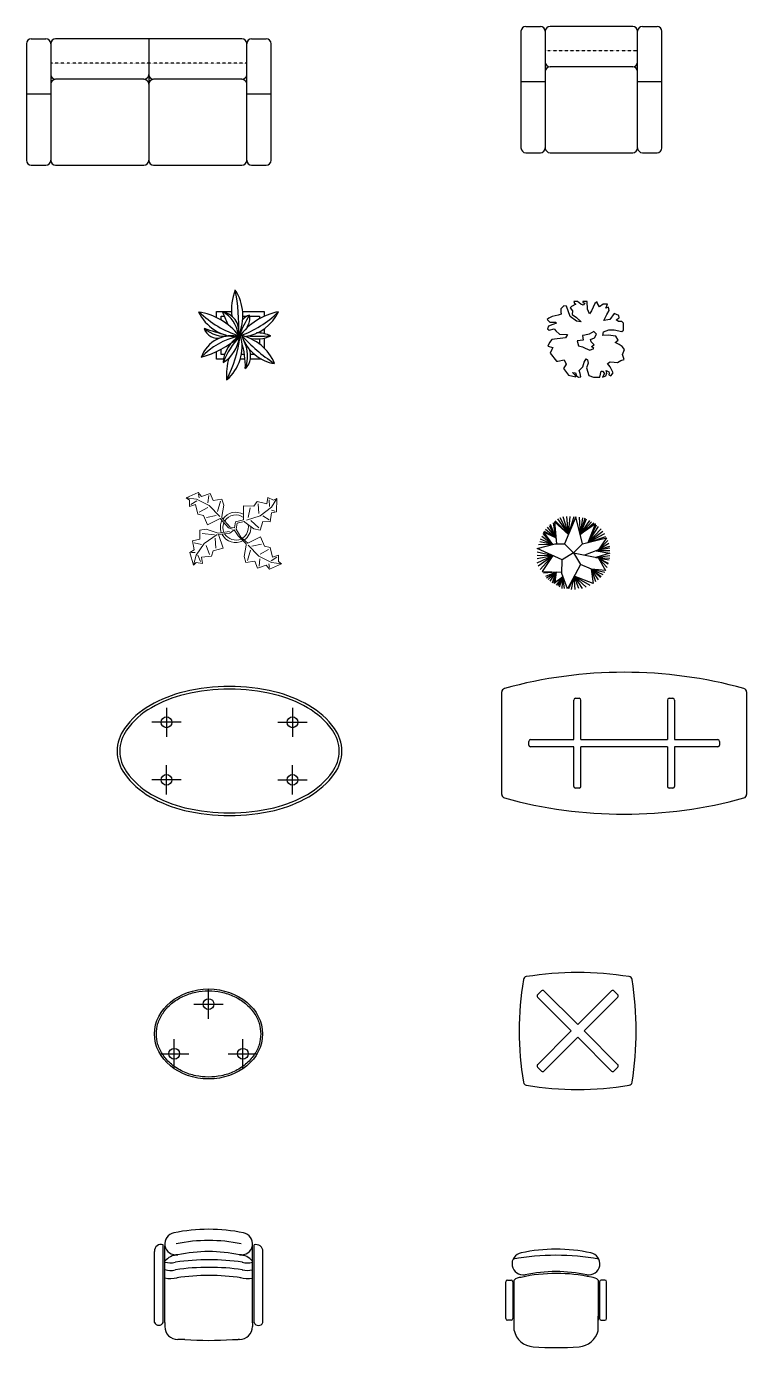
# Model space of a CAD drawing. Header units: millimetres. Extents: x -321 to 437, y 355 to 1091.
# Drawn here: x 37 to 437, y 355 to 1090 of the extents above; entities that cross this region are included whole.
import ezdxf

# ---------------------------------------------------------------- set-up
doc = ezdxf.new("R2010")
doc.units = ezdxf.units.MM
doc.linetypes.add('DOT', pattern=[0.25, 0, -0.25])

msp = doc.modelspace()

# ---------------------------------------------------------------- linework, layer by layer
for p, q in [((311.95, 1087.12), (311.95, 1022.32)), ((314.65, 1089.82), (322.75, 1089.82)), ((325.45, 1087.12), (325.45, 1022.32)), ((374.05, 1089.82), (328.15, 1089.82)), ((376.75, 1022.32), (376.75, 1087.12)), ((379.45, 1089.82), (387.55, 1089.82)), ((390.25, 1022.32), (390.25, 1087.12)), ((37.21, 1080.23), (37.21, 1015.43)), ((39.91, 1082.93), (48.01, 1082.93)), ((50.71, 1080.23), (50.71, 1015.43)), ((156.91, 1082.93), (53.41, 1082.93)), ((105.16, 1082.93), (105.16, 1015.43)), ((159.61, 1015.43), (159.61, 1080.23)), ((162.31, 1082.93), (170.41, 1082.93)), ((173.11, 1015.43), (173.11, 1080.23)), ((374.05, 1067.32), (328.15, 1067.32)), ((102.46, 1060.43), (53.41, 1060.43)), ((156.91, 1060.43), (107.86, 1060.43)), ((311.95, 1059.22), (325.45, 1059.22)), ((376.75, 1059.22), (390.25, 1059.22)), ((37.21, 1052.33), (50.71, 1052.33)), ((159.61, 1052.33), (173.11, 1052.33)), ((314.65, 1019.62), (322.75, 1019.62)), ((328.15, 1019.62), (374.05, 1019.62)), ((379.45, 1019.62), (387.55, 1019.62)), ((39.91, 1012.73), (48.01, 1012.73)), ((53.41, 1012.73), (102.46, 1012.73)), ((107.86, 1012.73), (156.91, 1012.73)), ((162.31, 1012.73), (170.41, 1012.73))]:
    msp.add_line(p, q)
at = {"linetype": 'DOT'}
for p, q in [((376.75, 1076.32), (325.45, 1076.32)), ((105.16, 1069.43), (50.71, 1069.43)), ((159.61, 1069.43), (105.16, 1069.43))]:
    msp.add_line(p, q, dxfattribs=at)
at = {"color": 3}
for p, q in [((334.19, 932.77), (334.11, 931.22)), ((335.72, 934.5), (334.19, 932.77)), ((337.25, 934.24), (335.72, 934.5)), ((339.26, 928.64), (337.25, 934.24)), ((339.99, 934.07), (339.34, 933.47)), ((339.34, 933.47), (340.63, 931.65)), ((342.4, 935.36), (339.99, 934.07)), ((343.45, 936.92), (341.36, 936.92)), ((341.36, 936.92), (341.68, 935.79)), ((341.68, 935.79), (342.4, 935.36)), ((345.22, 935.36), (343.45, 936.92)), ((346.59, 934.85), (345.22, 935.36)), ((348.68, 936.92), (346.27, 936.92)), ((346.27, 936.92), (346.27, 936.4)), ((346.27, 936.4), (347.39, 935.97)), ((347.39, 935.97), (346.59, 934.85)), ((348.92, 932.6), (348.68, 936.92)), ((353.03, 935.88), (351.09, 931.83)), ((354.31, 936.66), (353.03, 935.88)), ((354.4, 935.79), (354.31, 936.66)), ((355.6, 933.98), (354.4, 935.79)), ((357.53, 935.36), (355.6, 933.98)), ((359.95, 935.45), (357.53, 935.36)), ((359.15, 933.29), (359.95, 935.45)), ((360.59, 933.81), (359.15, 933.29)), ((360.92, 931.91), (360.59, 933.81)), ((142.82, 927.99), (142.82, 931.4)), ((142.82, 931.4), (151.12, 931.4)), ((145.48, 926.57), (145.48, 928.75)), ((145.48, 928.75), (147.28, 928.75)), ((157.32, 931.4), (169.36, 931.4)), ((157.44, 928.75), (159.76, 928.75)), ((161.24, 928.75), (166.7, 928.75)), ((166.7, 928.75), (166.7, 927.37)), ((169.36, 931.4), (169.36, 928.71)), ((327.51, 927.69), (326.46, 926.91)), ((326.46, 926.91), (328.07, 925.45)), ((329.36, 928.64), (327.51, 927.69)), ((328.07, 925.45), (331.21, 925.36)), ((332.58, 929.32), (329.36, 928.64)), ((331.21, 925.36), (331.78, 924.93)), ((334.35, 929.84), (332.58, 929.32)), ((334.11, 931.22), (334.35, 929.84)), ((342.88, 926.05), (339.26, 928.64)), ((340.63, 931.65), (340.39, 929.67)), ((340.39, 929.67), (342.88, 927.95)), ((342.88, 927.95), (345.46, 925.7)), ((345.46, 925.7), (342.88, 926.05)), ((350.05, 930.1), (348.92, 932.6)), ((351.09, 931.83), (350.05, 930.1)), ((358.02, 926.31), (359.63, 929.76)), ((361.32, 927), (358.02, 926.31)), ((359.63, 929.76), (360.92, 931.91)), ((363.81, 930.27), (361.32, 927)), ((366.31, 929.15), (363.81, 930.27)), ((364.78, 926.82), (366.47, 927.77)), ((366.07, 925.79), (364.78, 926.82)), ((367.92, 925.87), (366.07, 925.79)), ((366.47, 927.77), (366.31, 929.15)), ((368.96, 924.93), (367.92, 925.87)), ((142.82, 919.81), (142.82, 920.46)), ((166.7, 920.15), (166.7, 919.4)), ((169.36, 921.79), (169.36, 919.02)), ((327.19, 923.2), (326.63, 921.82)), ((326.63, 921.82), (327.59, 921.04)), ((329.6, 924.06), (327.19, 923.2)), ((327.59, 921.04), (330.41, 921.65)), ((331.78, 924.93), (329.6, 924.06)), ((330.41, 921.65), (331.37, 920.53)), ((331.37, 920.53), (333.39, 918.72)), ((333.39, 918.72), (337.73, 918.63)), ((337.73, 918.63), (336.69, 916.82)), ((347.47, 918.29), (346.1, 917.94)), ((346.1, 917.94), (346.43, 915.44)), ((349.81, 918.72), (347.47, 918.29)), ((352.46, 920.18), (349.81, 918.72)), ((353.83, 918.8), (352.46, 920.18)), ((352.87, 916.65), (353.83, 918.8)), ((357.37, 918.03), (357.78, 920.01)), ((360.43, 918.29), (357.37, 918.03)), ((357.78, 920.01), (360.75, 921.22)), ((364.62, 917.68), (360.43, 918.29)), ((360.75, 921.22), (363.73, 921.22)), ((363.73, 921.22), (368, 920.27)), ((368, 920.27), (368.89, 921.04)), ((368.89, 921.04), (368.96, 924.93)), ((142.82, 915.73), (142.82, 916.57)), ((166.7, 916.14), (166.7, 913.31)), ((169.36, 916.56), (169.36, 910.99)), ((327.75, 914.06), (326.79, 912.08)), ((326.79, 912.08), (329.6, 911.39)), ((329.12, 915.87), (327.75, 914.06)), ((329.6, 911.39), (329.04, 910.18)), ((336.69, 916.82), (329.12, 915.87)), ((346.43, 915.44), (343.21, 915.01)), ((343.21, 915.01), (343.85, 912.25)), ((343.85, 912.25), (346.1, 911.64)), ((346.1, 911.64), (347.55, 911.04)), ((347.55, 911.04), (350.13, 909.92)), ((350.13, 909.92), (352.38, 910.87)), ((350.61, 915.87), (352.87, 916.65)), ((351.02, 914.58), (350.61, 915.87)), ((352.54, 912.77), (351.02, 914.58)), ((351.18, 911.99), (352.54, 912.77)), ((352.38, 910.87), (351.18, 911.99)), ((364.22, 914.06), (365.91, 915.35)), ((366.55, 913.02), (364.22, 914.06)), ((365.91, 915.35), (364.62, 917.68)), ((368.16, 911.99), (366.55, 913.02)), ((369.53, 910.18), (368.16, 911.99)), ((142.82, 904.87), (142.82, 909.12)), ((146.69, 904.87), (142.82, 904.87)), ((145.48, 907.52), (145.48, 910.46)), ((147.35, 907.52), (145.48, 907.52)), ((149.44, 904.87), (149.02, 904.87)), ((158.66, 904.87), (156.04, 904.87)), ((158.34, 907.52), (156.67, 907.52)), ((167.89, 904.87), (161.62, 904.87)), ((163.96, 907.52), (161.72, 907.52)), ((329.04, 910.18), (328.23, 908.19)), ((328.23, 908.19), (331.78, 903.71)), ((331.78, 903.71), (332.42, 903.8)), ((332.42, 903.8), (335.88, 904.49)), ((335.88, 904.49), (337.09, 902.07)), ((347.07, 903.19), (348.2, 905.09)), ((348.2, 905.09), (349, 904.57)), ((349, 904.57), (349.32, 902.59)), ((360.03, 902.5), (361.56, 903.45)), ((361.56, 903.45), (363.73, 903.19)), ((365.58, 902.93), (367.52, 904.06)), ((367.52, 904.06), (369.37, 904.75)), ((368.4, 907.42), (369.53, 910.18)), ((369.37, 904.75), (368.4, 907.42)), ((337.09, 902.07), (335.64, 899.66)), ((335.64, 899.66), (338.3, 896.03)), ((338.3, 896.03), (342.48, 895.09)), ((342.24, 895.86), (340.55, 897.5)), ((340.55, 897.5), (342.24, 897.24)), ((342.24, 897.24), (342.88, 895.52)), ((344.25, 898.53), (346.27, 900.69)), ((344.82, 896.98), (344.25, 898.53)), ((345.14, 895.09), (344.82, 896.98)), ((346.27, 900.69), (347.07, 903.19)), ((349.32, 902.59), (348.36, 900)), ((348.36, 900), (349.73, 895.78)), ((355.84, 894.91), (356.57, 898.28)), ((356.57, 898.28), (357.29, 898.28)), ((358.42, 896.9), (357.21, 894.91)), ((357.29, 898.28), (358.42, 896.9)), ((359.15, 895.6), (359.71, 897.07)), ((359.71, 897.07), (359.31, 898.53)), ((359.31, 898.53), (360.75, 897.85)), ((361.48, 900.61), (360.03, 902.5)), ((360.75, 897.85), (360.92, 897.07)), ((360.92, 897.07), (360.84, 896.21)), ((360.84, 896.21), (361.88, 895.52)), ((363.17, 897.24), (361.48, 900.61)), ((361.88, 895.52), (363.17, 897.24)), ((363.73, 903.19), (365.58, 902.93)), ((342.48, 895.09), (342.24, 895.86)), ((342.88, 895.52), (343.85, 894.91)), ((343.85, 894.91), (345.14, 895.09)), ((349.73, 895.78), (352.3, 894.91)), ((352.3, 894.91), (355.84, 894.91)), ((357.21, 894.91), (359.15, 895.6)), ((332.24, 816.12), (338.29, 807.45)), ((333.48, 816.87), (338.29, 807.45)), ((335.27, 817.37), (338.29, 807.45)), ((342.41, 817.33), (336.09, 802.2)), ((338.29, 807.45), (337.44, 817.37)), ((338.29, 807.45), (341.47, 817.37)), ((338.29, 807.45), (339.37, 817.37)), ((346.2, 802.2), (342.41, 817.33)), ((344.33, 817.03), (344.89, 807.45)), ((346.11, 816.7), (344.89, 807.45)), ((347.43, 816.53), (344.89, 807.45)), ((344.89, 807.45), (348.28, 816.12)), ((344.89, 807.45), (350.15, 815.21)), ((329.44, 801.8), (324.34, 807.9)), ((331.39, 805.56), (324.55, 808.69)), ((324.55, 808.69), (329.44, 801.8)), ((324.8, 809.31), (331.39, 805.56)), ((325.66, 810.47), (331.39, 805.56)), ((326.59, 811.55), (331.39, 805.56)), ((327.59, 812.38), (331.39, 805.56)), ((331.39, 805.56), (328.29, 812.96)), ((331.39, 805.56), (330, 813.96)), ((338.29, 807.45), (330.58, 814.39)), ((330.58, 814.39), (331.7, 802.2)), ((330.93, 814.96), (338.29, 807.45)), ((344.89, 807.45), (351.08, 814.54)), ((344.89, 807.45), (352.39, 813.88)), ((353.33, 813.28), (344.89, 807.45)), ((349.37, 803), (353.33, 813.28)), ((349.37, 803), (353.94, 812.72)), ((349.37, 803), (355.11, 811.8)), ((356.42, 810.56), (349.37, 803)), ((357.35, 809.14), (349.37, 803)), ((320.93, 799.67), (331.04, 802.2)), ((329.44, 801.8), (321.78, 801.59)), ((329.44, 801.8), (322.48, 803.33)), ((329.44, 801.8), (322.79, 804.74)), ((329.44, 801.8), (323.56, 806.32)), ((331.04, 802.2), (336.09, 802.2)), ((336.09, 802.2), (341.15, 797.15)), ((341.15, 797.15), (346.2, 802.2)), ((346.2, 802.2), (359.54, 805.55)), ((358.28, 807.73), (349.37, 803)), ((349.37, 803), (359.06, 806.32)), ((359.54, 805.55), (354.95, 798.93)), ((360.22, 804), (354.95, 798.93)), ((360.68, 802.42), (354.95, 798.93)), ((361.07, 800.76), (354.95, 798.93)), ((334.83, 793.36), (320.93, 799.67)), ((320.93, 797.85), (329.72, 795.68)), ((320.93, 795.94), (329.72, 795.68)), ((320.93, 794.12), (329.72, 795.68)), ((320.93, 791.63), (329.72, 795.68)), ((321.55, 789.96), (329.72, 795.68)), ((322.56, 787.97), (329.72, 795.68)), ((329.72, 795.68), (323.8, 786.76)), ((334.57, 785.65), (334.83, 793.36)), ((341.15, 797.15), (334.83, 793.36)), ((341.15, 797.15), (344.94, 790.83)), ((355.11, 794.28), (341.17, 797.11)), ((354.95, 798.93), (347.34, 795.86)), ((361.37, 797.1), (353.54, 794.6)), ((353.54, 794.6), (361.3, 795.69)), ((353.54, 794.6), (361.3, 794.2)), ((353.82, 798.37), (361.37, 797.1)), ((361.23, 798.43), (354.02, 798.35)), ((354.95, 798.93), (361.23, 800.09)), ((355.11, 794.28), (358.85, 787.38)), ((355.11, 794.28), (360.99, 793.29)), ((355.11, 794.28), (360.45, 791.46)), ((360.37, 790.88), (355.11, 794.28)), ((359.83, 789.13), (355.11, 794.28)), ((323.8, 786.76), (334.59, 786.39)), ((331.47, 786.5), (324.42, 785.98)), ((331.47, 786.5), (325.5, 784.15)), ((326.2, 783.4), (331.47, 786.5)), ((327.05, 782.49), (331.47, 786.5)), ((328.14, 781.49), (331.47, 786.5)), ((329.53, 780.58), (331.47, 786.5)), ((331.47, 786.5), (330.15, 780.33)), ((331.47, 786.5), (330.69, 781)), ((344.94, 790.83), (337.77, 777.21)), ((351.08, 788.14), (344.94, 790.83)), ((350.94, 788.2), (352.06, 780.12)), ((358.85, 787.38), (351.08, 788.14)), ((351.08, 788.14), (358.52, 786.56)), ((353.63, 781.16), (351.08, 788.14)), ((351.08, 788.14), (357.35, 785.15)), ((355.11, 782.24), (351.08, 788.14)), ((351.08, 788.14), (356.42, 784.07)), ((356.11, 783.49), (351.08, 788.14)), ((335.22, 783.93), (330.46, 780.25)), ((330.69, 781), (335.22, 783.93)), ((331.62, 779.17), (335.22, 783.93)), ((335.22, 783.93), (332.48, 778.84)), ((333.41, 778.26), (335.22, 783.93)), ((337.77, 777.21), (334.57, 785.65)), ((334.8, 777.43), (335.22, 783.93)), ((336.2, 777.43), (335.22, 783.93)), ((341.5, 784.3), (338.44, 777.26)), ((339.99, 776.93), (341.5, 784.3)), ((352.06, 780.12), (341.5, 784.3)), ((341.5, 784.3), (350.22, 779.17)), ((342.09, 776.93), (341.5, 784.3)), ((341.5, 784.3), (348.21, 778.09)), ((344.1, 777.34), (341.5, 784.3)), ((341.5, 784.3), (345.88, 777.43))]:
    msp.add_line(p, q, dxfattribs=at)
at = {"color": 3, "lineweight": 0}
for p, q in [((132.7, 830.81), (126.04, 827.85)), ((134.53, 828.54), (132.7, 830.81)), ((132.84, 829.82), (133.11, 827.84)), ((139.35, 830.23), (134.53, 828.54)), ((140.89, 826.4), (139.35, 830.23)), ((126.04, 827.85), (131.7, 827.13)), ((126.04, 827.85), (127.73, 826.57)), ((127.73, 826.57), (127.73, 823.04)), ((127.73, 823.04), (131.12, 824.02)), ((131.84, 826.14), (128.58, 824.17)), ((131.12, 824.02), (132.39, 818.64)), ((131.7, 827.13), (138.77, 823.58)), ((138.49, 829.1), (138.06, 824.99)), ((138.77, 823.58), (144.58, 817.36)), ((145.85, 827.1), (140.89, 826.4)), ((145, 825.97), (143.29, 820.17)), ((146.83, 823.7), (145.69, 817.48)), ((146.83, 823.7), (145.85, 827.1)), ((157.76, 823.44), (157.82, 815.53)), ((163.45, 823.16), (157.76, 823.44)), ((165.33, 825.71), (163.45, 823.16)), ((170.72, 824.48), (165.33, 825.71)), ((165.98, 824.45), (166.33, 819.07)), ((173.27, 822.6), (166.98, 817.81)), ((171.33, 827.97), (170.72, 824.48)), ((174.5, 826.41), (171.33, 827.97)), ((172.32, 822.91), (171.97, 826.71)), ((176.4, 827.37), (173.27, 822.6)), ((176.4, 827.37), (174.5, 826.41)), ((176.13, 820.09), (176.4, 827.37)), ((132.39, 818.64), (135.5, 818.07)), ((133.24, 819.77), (137.91, 822.45)), ((135.5, 818.07), (137.75, 812.82)), ((142.57, 818.05), (137.19, 816.79)), ((137.75, 812.82), (144.83, 816.35)), ((144.83, 816.35), (149.47, 811.09)), ((145.78, 816.67), (145.69, 817.48)), ((150.48, 811.46), (145.78, 816.67)), ((157.82, 815.53), (153.36, 814.41)), ((166.98, 817.81), (159.4, 815.36)), ((160.34, 816.81), (161.56, 822.2)), ((166.39, 811.16), (161.93, 815.24)), ((172.05, 815.63), (168.56, 817.82)), ((172.7, 814.37), (173.29, 819.44)), ((175.18, 820.4), (173.28, 821.02)), ((173.29, 819.44), (176.13, 820.09)), ((136.97, 810.37), (133.47, 809.87)), ((133.47, 809.87), (133.47, 804.86)), ((141.65, 807.25), (134.79, 808.06)), ((136.97, 810.37), (143.71, 808.14)), ((150.05, 809.06), (143.71, 808.14)), ((150.29, 808.17), (143.97, 807.36)), ((149.47, 811.09), (151.63, 810.35)), ((152.64, 809.98), (150.29, 808.17)), ((152.78, 811.09), (150.48, 811.46)), ((154.8, 806.66), (152.64, 809.98)), ((153.36, 814.41), (152.78, 811.09)), ((154.22, 813.67), (153.79, 810.35)), ((156.33, 806.02), (153.79, 810.35)), ((158.14, 814.58), (154.22, 813.67)), ((158.46, 814.26), (158.14, 814.58)), ((163.55, 810.51), (158.46, 814.26)), ((163.55, 810.51), (167.04, 809.9)), ((167.04, 809.9), (168.58, 814.66)), ((168.58, 814.66), (172.7, 814.37)), ((133.47, 804.86), (129.46, 803.86)), ((129.46, 803.86), (130.47, 798.86)), ((130.47, 802.86), (134.47, 801.86)), ((131.47, 795.86), (135.97, 802.36)), ((135.97, 802.36), (143.25, 807.34)), ((138.97, 796.36), (136.97, 801.36)), ((141.97, 805.36), (142.47, 799.86)), ((146.48, 799.86), (143.97, 807.36)), ((159.21, 802.25), (154.8, 806.66)), ((156.33, 806.02), (160.16, 802.57)), ((158.16, 795.22), (159.31, 801.44)), ((159.31, 801.44), (159.21, 802.25)), ((167.24, 806.1), (160.16, 802.57)), ((166.23, 795.34), (160.41, 801.49)), ((162.42, 800.87), (167.8, 802.13)), ((169.49, 800.85), (167.24, 806.1)), ((172.61, 800.28), (169.49, 800.85)), ((130.47, 798.86), (127.96, 797.36)), ((127.96, 797.36), (129.96, 790.35)), ((128.96, 797.36), (130.97, 797.36)), ((129.96, 790.35), (131.47, 795.86)), ((132.47, 795.86), (133.97, 792.36)), ((134.47, 794.86), (139.97, 795.36)), ((134.97, 791.35), (134.47, 794.86)), ((139.97, 795.36), (140.97, 798.36)), ((140.97, 798.36), (146.48, 799.86)), ((158.16, 795.22), (159.14, 791.82)), ((160, 792.95), (161.71, 798.75)), ((173.29, 791.79), (166.23, 795.34)), ((166.5, 789.82), (166.93, 793.93)), ((171.75, 799.15), (167.08, 796.47)), ((173.87, 794.9), (172.61, 800.28)), ((173.16, 792.78), (176.41, 794.75)), ((177.27, 795.88), (173.87, 794.9)), ((177.26, 792.35), (177.27, 795.88)), ((129.96, 790.35), (131.47, 791.85)), ((131.47, 791.85), (134.97, 791.35)), ((159.14, 791.82), (164.1, 792.52)), ((164.1, 792.52), (165.65, 788.69)), ((165.65, 788.69), (170.46, 790.38)), ((170.46, 790.38), (172.3, 788.11)), ((172.16, 789.1), (171.88, 791.08)), ((172.3, 788.11), (178.95, 791.07)), ((178.95, 791.07), (173.29, 791.79)), ((178.95, 791.07), (177.26, 792.35))]:
    msp.add_line(p, q, dxfattribs=at)
at = {"color": 0}
for p, q in [((301.29, 662.93), (301.29, 719.89)), ((437.29, 719.89), (437.29, 662.93)), ((341.29, 693.41), (341.29, 715.41)), ((342.29, 716.41), (344.29, 716.41)), ((345.29, 693.41), (345.29, 715.41)), ((393.29, 715.41), (393.29, 693.41)), ((394.29, 716.41), (396.29, 716.41)), ((397.29, 715.41), (397.29, 693.41)), ((115.02, 711.13), (115.02, 694.97)), ((185.02, 711.13), (185.02, 694.97)), ((123.1, 703.05), (106.93, 703.05)), ((176.93, 703.05), (193.1, 703.05)), ((316.29, 690.41), (316.29, 692.41)), ((317.29, 693.41), (341.29, 693.41)), ((345.29, 693.41), (393.29, 693.41)), ((397.29, 693.41), (421.29, 693.41)), ((422.29, 692.41), (422.29, 690.41)), ((341.29, 689.41), (317.29, 689.41)), ((341.29, 667.41), (341.29, 689.41)), ((393.29, 689.41), (345.29, 689.41)), ((345.29, 667.41), (345.29, 689.41)), ((393.29, 689.41), (393.29, 667.41)), ((397.29, 689.41), (397.29, 667.41)), ((421.29, 689.41), (397.29, 689.41)), ((115.02, 662.97), (115.02, 679.13)), ((185.02, 662.97), (185.02, 679.13)), ((123.1, 671.05), (106.93, 671.05)), ((176.93, 671.05), (193.1, 671.05)), ((344.29, 666.41), (342.29, 666.41)), ((396.29, 666.41), (394.29, 666.41)), ((138.39, 538.3), (138.39, 554.47)), ((323.31, 553.75), (321.19, 551.63)), ((343.47, 535.01), (324.73, 553.75)), ((362.21, 553.75), (343.47, 535.01)), ((365.74, 551.63), (363.62, 553.75)), ((130.3, 546.38), (146.47, 546.38)), ((339.93, 531.47), (321.19, 550.21)), ((365.74, 550.21), (347, 531.47)), ((339.93, 531.47), (321.19, 512.73)), ((365.74, 512.73), (347, 531.47)), ((119.33, 510.72), (119.33, 526.89)), ((157.44, 510.72), (157.44, 526.89)), ((343.47, 527.94), (324.73, 509.2)), ((362.21, 509.2), (343.47, 527.94)), ((111.25, 518.8), (127.42, 518.8)), ((149.35, 518.8), (165.52, 518.8)), ((323.31, 509.2), (321.19, 511.32)), ((365.74, 511.32), (363.62, 509.2)), ((113.17, 369.47), (113.17, 412.65)), ((114.07, 376.08), (114.07, 412.09)), ((162.79, 375.95), (162.79, 411.96)), ((163.68, 369.34), (163.68, 412.51)), ((108.3, 369.47), (108.3, 408.97)), ((168.55, 369.33), (168.55, 408.84)), ((303.49, 371.68), (303.49, 392.02)), ((304.47, 393), (306.42, 393)), ((307.4, 392.02), (307.4, 371.68)), ((308.09, 370.74), (308.09, 392.95)), ((354.86, 393), (354.86, 370.71)), ((355.59, 392.02), (355.59, 371.68)), ((358.52, 393), (356.56, 393)), ((359.49, 371.68), (359.49, 392.02)), ((114.07, 369.45), (114.09, 376.01)), ((162.78, 369.31), (162.77, 375.87)), ((114.07, 369.45), (114.07, 367.18)), ((162.78, 369.34), (162.78, 367.18)), ((306.42, 370.71), (304.47, 370.71)), ((308.09, 365.05), (308.09, 372.96)), ((354.86, 364.87), (354.86, 372.88)), ((356.56, 370.71), (358.52, 370.71)), ((125.22, 359.98), (121.27, 359.98)), ((151.68, 359.98), (154.87, 359.98)), ((155.58, 359.98), (154.87, 359.98))]:
    msp.add_line(p, q, dxfattribs=at)
for centre in [(115.02, 703.05), (185.02, 703.05), (115.02, 671.05), (185.02, 671.05), (138.39, 546.38), (119.33, 518.8), (157.44, 518.8)]:
    msp.add_circle(centre, 3, dxfattribs=at)
for centre, start, end in [((314.65, 1087.12), 90, 180), ((322.75, 1087.12), 0, 90), ((328.15, 1087.12), 90, 180), ((374.05, 1087.12), 0, 90), ((379.45, 1087.12), 90, 180), ((387.55, 1087.12), 0, 90), ((39.91, 1080.23), 90, 180), ((48.01, 1080.23), 0, 90), ((53.41, 1080.23), 90, 180), ((156.91, 1080.23), 0, 90), ((162.31, 1080.23), 90, 180), ((170.41, 1080.23), 0, 90), ((328.15, 1070.02), 180, 270), ((328.15, 1064.62), 90, 180), ((374.05, 1070.02), 270, 0), ((374.05, 1064.62), 0, 90), ((53.41, 1063.13), 180, 270), ((53.41, 1057.73), 90, 180), ((102.46, 1063.13), 270, 0), ((102.46, 1057.73), 0, 90), ((107.86, 1063.13), 180, 270), ((107.86, 1057.73), 90, 180), ((156.91, 1063.13), 270, 0), ((156.91, 1057.73), 0, 90), ((314.65, 1022.32), 180, 270), ((322.75, 1022.32), 270, 0), ((328.15, 1022.32), 180, 270), ((374.05, 1022.32), 270, 0), ((379.45, 1022.32), 180, 270), ((387.55, 1022.32), 270, 0), ((39.91, 1015.43), 180, 270), ((48.01, 1015.43), 270, 0), ((53.41, 1015.43), 180, 270), ((102.46, 1015.43), 270, 0), ((107.86, 1015.43), 180, 270), ((156.91, 1015.43), 270, 0), ((162.31, 1015.43), 180, 270), ((170.41, 1015.43), 270, 0)]:
    msp.add_arc(centre, 2.7, start, end)
at = {"color": 3}
for centre, radius, start, end in [((178.71, 932.61), 27.62, 157.20075, 188.14852), ((64.71, 924.26), 90.45, 356.36637, 12.24117), ((130.3, 928.84), 27.13, 336.67216, 32.24001), ((155.04, 941.93), 24.71, 206.03806, 268.07389), ((127.43, 896), 35.5, 38.49128, 81.23253), ((171.44, 970.13), 54.65, 225.53956, 252.84937), ((144.37, 920.46), 10.87, 351.49347, 81.05444), ((97.41, 905.56), 54.99, 20.03106, 27.79583), ((138.1, 916.54), 16.85, 7.29526, 60.57563), ((184.24, 896.04), 35.9, 101.09217, 143.33115), ((198.8, 904.04), 45.37, 146.45691, 161.96731), ((134.87, 975.03), 60.97, 290.09693, 313.9067), ((163.17, 921.93), 7.62, 105.50251, 139.64378), ((155.04, 941.93), 24.71, 277.83203, 334.43275), ((153.47, 927.45), 7.87, 323.52556, 13.36453), ((146.98, 933.8), 16.09, 226.85564, 280.84228), ((176.59, 1034.04), 119.11, 250.06613, 256.14565), ((143.36, 924.32), 7.76, 198.1279, 285.12547), ((133.41, 911.58), 23.61, 309.53376, 16.12089), ((178.71, 932.61), 27.62, 210.54443, 211.71141), ((150.78, 892.39), 26.28, 22.33438, 78.35273), ((224.01, 978.44), 90.36, 221.74299, 237.03479), ((165.11, 898.97), 20.49, 67.18558, 90.04379), ((151.42, 899.64), 18.24, 75.04544, 159.82579), ((163.79, 877.82), 40.74, 102.66139, 136.3709), ((119.56, 958.38), 54.48, 285.70218, 310.93952), ((164.98, 901.71), 18.56, 120.12025, 175.97387), ((136.63, 919.27), 19, 301.15225, 353.92592), ((190.84, 885.2), 47.78, 137.83387, 157.72123), ((92.92, 923.44), 63.07, 331.75857, 354.38525), ((114.38, 900.93), 44.45, 358.4074, 17.42075), ((179.1, 925.67), 23.64, 200.74905, 260.23882), ((140.48, 906.5), 19.56, 339.64119, 26.49185), ((151.92, 906.56), 9.85, 314.46485, 27.95355), ((165.52, 1078.69), 161, 267.97915, 272.57112), ((165.3, 933.95), 17.86, 255.08406, 295.74965), ((184.24, 896.04), 35.9, 164.62284, 184.25899)]:
    msp.add_arc(centre, radius, start, end, dxfattribs=at)
at = {"color": 3, "lineweight": 0}
for centre, radius, start, end in [((153.61, 811.33), 8.67, 153.90816, 198.7983), ((153.47, 811.13), 8.67, 59.8972, 145.62431), ((153.56, 810.84), 7.42, 55.0586, 146.17808), ((153.85, 811.37), 7.47, 159.96993, 201.5906), ((153.63, 811.82), 7.48, 212.528, 292.6289), ((153.43, 811.37), 7.08, 301.3275, 11.8353), ((153.43, 811.37), 8.49, 304.8831, 1.3853), ((153.5, 811.67), 8.7, 208.7286, 297.4188)]:
    msp.add_arc(centre, radius, start, end, dxfattribs=at)
at = {"color": 0}
for centre, radius, start, end in [((369.29, 480.83), 250, 74.56595, 105.43405), ((141.51, 650.54), 71.41, 103.41916, 119.94194), ((150.02, 614.9), 108.05, 90, 103.41916), ((150.02, 614.9), 106.55, 90, 103.41916), ((150.02, 614.9), 108.05, 76.58084, 90), ((150.02, 614.9), 106.55, 76.58134, 90), ((158.59, 651.19), 70.76, 59.917, 76.51466), ((303.29, 719.89), 2, 105.43405, 180), ((435.29, 719.89), 2, 0, 74.56595), ((128.57, 673.01), 45.48, 119.94194, 144.2793), ((141.51, 650.54), 69.91, 103.41916, 119.94194), ((158.59, 651.19), 69.26, 59.9138, 76.51399), ((171.29, 672.64), 45.83, 35.96693, 60.21104), ((342.29, 715.41), 1, 90, 180), ((344.29, 715.41), 1, 0, 90), ((394.29, 715.41), 1, 90, 180), ((396.29, 715.41), 1, 0, 90), ((128.57, 673.01), 43.98, 119.94194, 144.2793), ((171.29, 672.64), 44.33, 35.97087, 60.21599), ((109.05, 687.05), 21.43, 144.2793, 180), ((109.05, 687.05), 19.93, 144.2793, 180), ((190.99, 687.05), 19.93, 0, 35.71094), ((190.99, 687.05), 21.43, 0, 35.7207), ((317.29, 692.41), 1, 90, 180), ((317.29, 690.41), 1, 180, 270), ((421.29, 692.41), 1, 0, 90), ((421.29, 690.41), 1, 270, 0), ((109.05, 687.05), 21.43, 180, 215.7207), ((109.05, 687.05), 19.93, 180, 215.7207), ((190.99, 687.05), 19.93, 324.28906, 0), ((190.99, 687.05), 21.43, 324.2793, 0), ((128.57, 701.09), 45.48, 215.7207, 240.05806), ((128.57, 701.09), 43.98, 215.7207, 240.05806), ((171.29, 701.45), 44.33, 299.78401, 324.02913), ((171.29, 701.45), 45.83, 299.78896, 324.03307), ((141.51, 723.56), 71.41, 240.05806, 256.58084), ((141.51, 723.56), 69.91, 240.05806, 256.58084), ((158.59, 722.91), 69.26, 283.48601, 300.0862), ((158.59, 722.91), 70.76, 283.48534, 300.083), ((303.29, 662.93), 2, 180, 254.56595), ((369.29, 901.98), 250, 254.56595, 285.43405), ((342.29, 667.41), 1, 180, 270), ((344.29, 667.41), 1, 270, 0), ((394.29, 667.41), 1, 180, 270), ((396.29, 667.41), 1, 270, 0), ((435.29, 662.93), 2, 285.43405, 0), ((150.02, 759.2), 108.05, 256.58084, 270), ((150.02, 759.2), 106.55, 256.58084, 270), ((150.02, 759.2), 106.55, 270, 283.41866), ((150.02, 759.2), 108.05, 270, 283.41916), ((488.51, 531.47), 177.54, 170.74991, 189.25009), ((315.25, 559.69), 2, 99.25009, 170.74991), ((343.47, 386.43), 177.54, 80.74991, 99.25009), ((371.68, 559.69), 2, 9.25009, 80.74991), ((198.43, 531.47), 177.54, 350.74991, 9.25009), ((321.9, 550.92), 1, 135, 225), ((324.02, 553.04), 1, 45, 135), ((362.91, 553.04), 1, 45, 135), ((365.03, 550.92), 1, 315, 45), ((321.9, 512.03), 1, 135, 225), ((324.02, 509.91), 1, 225, 315), ((362.91, 509.91), 1, 225, 315), ((365.03, 512.03), 1, 315, 45), ((315.25, 503.26), 2, 189.25009, 260.74991), ((343.47, 676.51), 177.54, 260.74991, 279.25009), ((371.68, 503.26), 2, 279.25009, 350.74991), ((112, 409.14), 3.7, 71.47518, 182.65595), ((164.86, 409.01), 3.7, 357.34405, 108.52482), ((138.66, 271.52), 132.74, 81.96898, 98.03102), ((331.39, 274.39), 132.38, 79.62106, 100.37894), ((117.19, 413.45), 10.89, 253.3346, 284.12492), ((117.19, 409.24), 10.89, 253.3346, 284.12492), ((138.66, 267.31), 132.74, 81.96898, 98.03102), ((160.07, 413.45), 10.89, 254.44482, 284.12492), ((160.07, 409.24), 10.89, 254.44482, 284.12492), ((331.67, 306.88), 89.81, 77.50279, 102.63892), ((117.19, 409.24), 15.39, 258.2918, 284.12492), ((138.66, 267.31), 128.24, 81.96898, 98.03102), ((160.07, 409.24), 15.39, 254.44482, 280.1776), ((304.47, 392.02), 0.974, 90, 180), ((306.42, 392.02), 0.974, 0, 90), ((312.09, 388.63), 5.89, 90.72261, 132.8382), ((350.85, 388.68), 5.89, 47.1618, 87.57171), ((356.56, 392.02), 0.974, 90, 180), ((358.52, 392.02), 0.974, 0, 90), ((110.74, 370.57), 2.67, 204.47926, 335.71248), ((111.64, 370.57), 2.67, 24.02717, 26.26281), ((121.27, 367.18), 7.2, 180, 270), ((155.58, 367.18), 7.2, 270, 0), ((166.12, 370.44), 2.67, 204.28752, 335.52074), ((304.47, 371.68), 0.974, 180, 270), ((306.42, 371.68), 0.974, 270, 360), ((356.56, 371.68), 0.974, 180, 270), ((358.52, 371.68), 0.974, 270, 0)]:
    msp.add_arc(centre, radius, start, end, dxfattribs=at)
at = {"color": 0, "linetype": 'Continuous'}
for centre, radius, start, end in [((120.23, 413.15), 6.18, 99.89884, 279.75221), ((138.45, 327.81), 93.43, 78.08993, 101.91007), ((156.67, 413.15), 6.18, 260.24779, 80.10116), ((138.45, 327.81), 87.21, 78.08993, 101.91007), ((121.76, 397.13), 9.94, 92.8235, 140.68643), ((140.51, 306.92), 101.97, 91.15667, 100.87136), ((136.39, 306.92), 101.97, 79.12864, 88.84333), ((155.13, 397.13), 9.94, 39.7271, 87.1765), ((313.17, 402.05), 6.18, 99.89884, 279.75221), ((331.39, 316.69), 93.45, 78.08993, 101.91007), ((349.62, 402.05), 6.18, 260.24779, 80.10116), ((333.45, 295.79), 102, 91.15667, 100.87136), ((329.33, 295.79), 102, 79.12864, 88.84333), ((138.45, 545.62), 186.12, 265.9234, 274.0766), ((319.63, 367.77), 11.86, 193.25658, 265.9234), ((343.35, 367.77), 11.86, 274.0766, 345.83344), ((331.49, 534.21), 178.72, 265.9234, 274.0766)]:
    msp.add_arc(centre, radius, start, end, dxfattribs=at)
at = {"color": 0}
msp.add_ellipse((138.39, 529.8), major_axis=(30, 0), ratio=0.833333, dxfattribs=at)
msp.add_open_spline([(167.34, 529.8), (167.34, 531.67), (167.08, 533.63), (165.89, 537.58), (164.95, 539.57), (162.43, 543.33), (160.81, 545.11), (157.05, 548.25), (154.9, 549.6), (150.33, 551.74), (147.88, 552.53), (143.11, 553.53), (140.8, 553.76), (135.97, 553.76), (133.66, 553.53), (128.89, 552.53), (126.44, 551.74), (121.87, 549.6), (119.72, 548.25), (115.96, 545.11), (114.34, 543.33), (111.82, 539.57), (110.89, 537.58), (109.69, 533.63), (109.43, 531.67), (109.43, 527.94), (109.69, 525.98), (110.89, 522.03), (111.82, 520.04), (114.34, 516.28), (115.96, 514.49), (119.72, 511.36), (121.87, 510.01), (126.44, 507.87), (128.89, 507.08), (133.66, 506.08), (135.97, 505.84), (140.8, 505.84), (143.11, 506.08), (147.88, 507.08), (150.33, 507.87), (154.9, 510.01), (157.05, 511.36), (160.81, 514.49), (162.43, 516.28), (164.95, 520.04), (165.89, 522.03), (167.08, 525.98), (167.34, 527.94), (167.34, 529.8)], degree=3, knots=[0, 0, 0, 0, 0.261799, 0.261799, 0.523599, 0.523599, 0.785398, 0.785398, 1.047198, 1.047198, 1.308997, 1.308997, 1.570796, 1.570796, 1.832596, 1.832596, 2.094395, 2.094395, 2.356194, 2.356194, 2.617994, 2.617994, 2.879793, 2.879793, 3.141593, 3.141593, 3.403392, 3.403392, 3.665191, 3.665191, 3.926991, 3.926991, 4.18879, 4.18879, 4.45059, 4.45059, 4.712389, 4.712389, 4.974188, 4.974188, 5.235988, 5.235988, 5.497787, 5.497787, 5.759587, 5.759587, 6.021386, 6.021386, 6.283185, 6.283185, 6.283185, 6.283185], dxfattribs=at)

doc.saveas('drawing.dxf')
